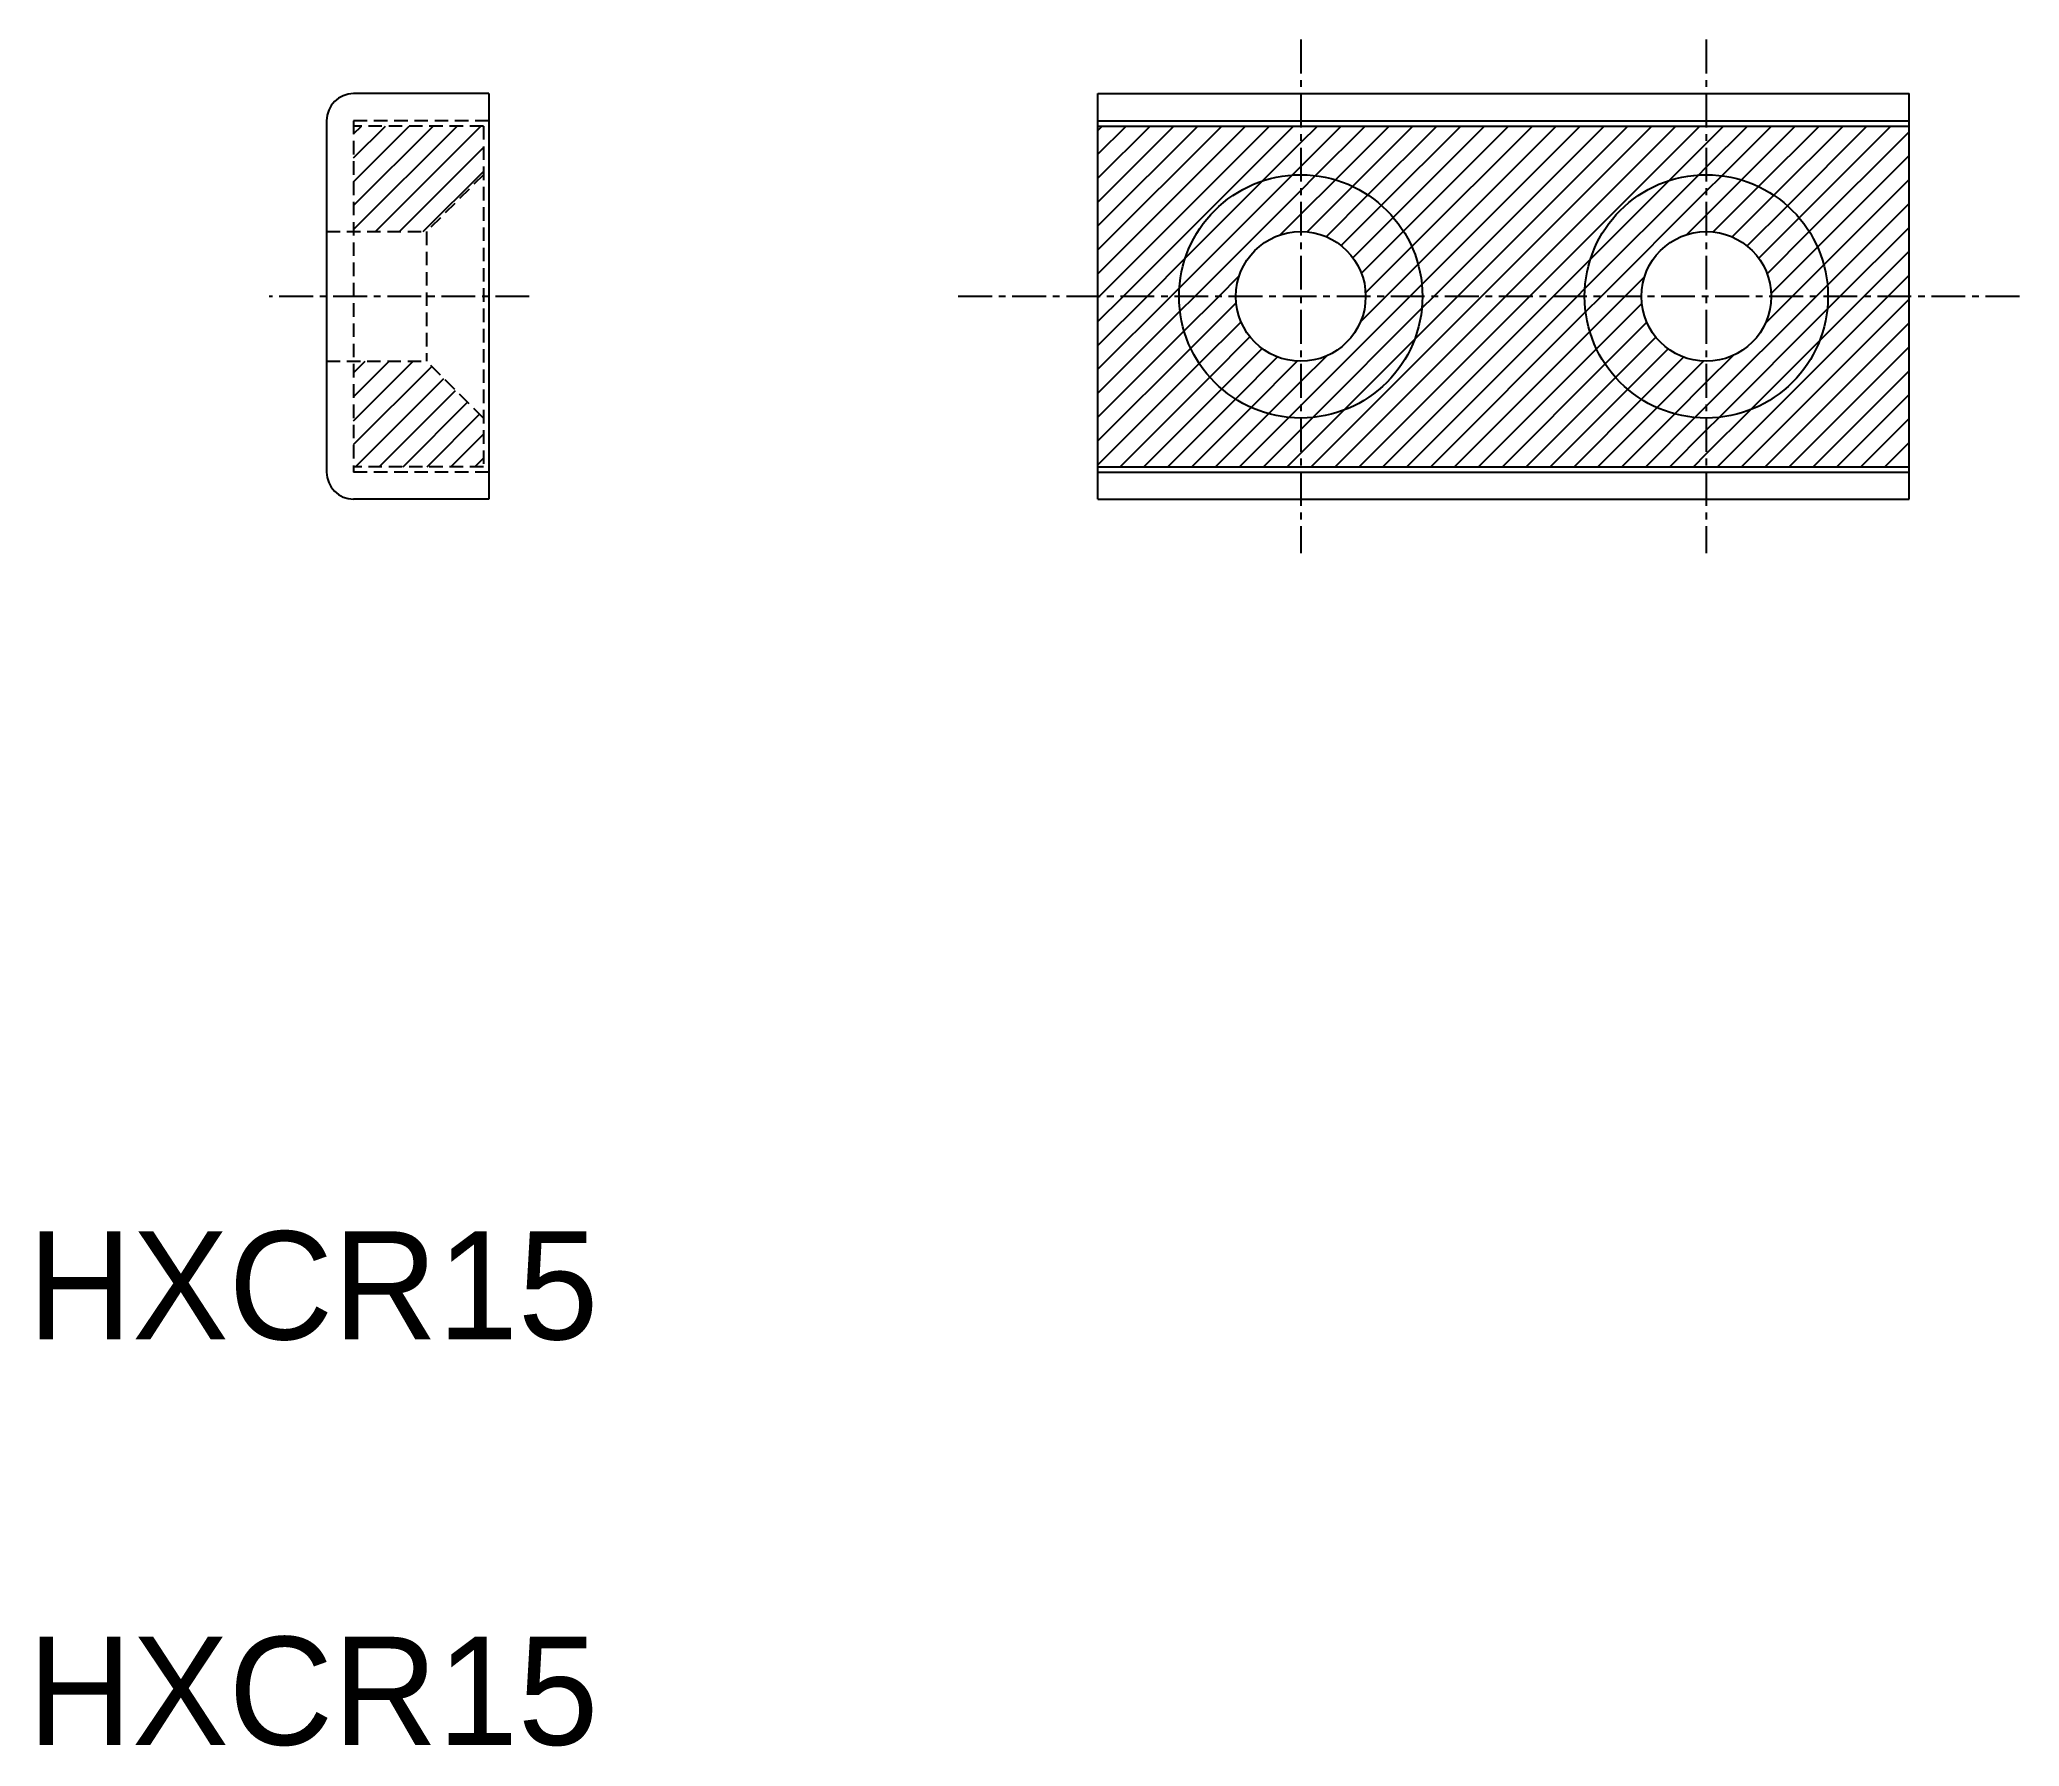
# Model space of a CAD drawing. Extents: x 211.9 to 285.1, y 118.7 to 181.9.
import ezdxf

# ---------------------------------------------------------------- set-up
doc = ezdxf.new("R2010")
doc.units = 0
doc.linetypes.add('CENTER', pattern=[2, 1.25, -0.25, 0.25, -0.25])
doc.linetypes.add('DASHED', pattern=[0.75, 0.5, -0.25])
doc.layers.get('0').update_dxf_attribs({"linetype": 'CONTINUOUS'})
doc.layers.add('CENTER', color=1, linetype='CENTER')

# ---------------------------------------------------------------- blocks, each defined once
blk = doc.blocks.new('*X14')
at = {"color": 0, "linetype": 'CONTINUOUS'}
for p, q in [((251.004, 173.222), (256.465, 178.683)), ((251.004, 174.106), (255.581, 178.683)), ((251.004, 174.99), (254.697, 178.683)), ((251.004, 175.874), (253.814, 178.683)), ((251.004, 176.758), (252.93, 178.683)), ((251.004, 177.642), (252.046, 178.683)), ((251.004, 178.526), (251.162, 178.683)), ((251.049, 172.383), (257.349, 178.683)), ((251.933, 172.383), (258.233, 178.683)), ((258.504, 177.187), (260.001, 178.683)), ((258.504, 178.071), (259.117, 178.683)), ((259.051, 176.85), (260.885, 178.683)), ((259.783, 176.698), (261.768, 178.683)), ((260.423, 176.454), (262.652, 178.683)), ((260.988, 176.136), (263.536, 178.683)), ((261.488, 175.752), (264.42, 178.683)), ((261.926, 175.306), (265.304, 178.683)), ((262.302, 174.797), (266.188, 178.683)), ((262.611, 174.223), (267.072, 178.683)), ((262.844, 173.572), (267.956, 178.683)), ((262.982, 172.826), (268.84, 178.683)), ((263.423, 172.383), (269.723, 178.683)), ((264.307, 172.383), (270.607, 178.683)), ((265.191, 172.383), (271.491, 178.683)), ((266.075, 172.383), (272.375, 178.683)), ((266.959, 172.383), (273.259, 178.683)), ((273.504, 177.161), (275.027, 178.683)), ((273.504, 178.045), (274.143, 178.683)), ((274.074, 176.847), (275.911, 178.683)), ((274.803, 176.692), (276.795, 178.683)), ((275.44, 176.446), (277.678, 178.683)), ((276.004, 176.125), (278.562, 178.683)), ((276.502, 175.739), (279.446, 178.683)), ((276.938, 175.292), (280.33, 178.683)), ((257.088, 176.655), (258.504, 178.071)), ((272.127, 176.668), (273.504, 178.045)), ((277.312, 174.781), (281.004, 178.474)), ((277.619, 174.205), (281.004, 177.59)), ((254.015, 172.698), (258.19, 176.872)), ((254.233, 173.799), (257.088, 176.655)), ((258.19, 176.872), (258.504, 177.187)), ((258.504, 176.303), (259.051, 176.85)), ((258.504, 175.419), (259.783, 176.698)), ((269.013, 172.67), (273.218, 176.874)), ((269.22, 173.761), (272.127, 176.668)), ((273.218, 176.874), (273.504, 177.161)), ((273.504, 176.277), (274.074, 176.847)), ((273.504, 175.393), (274.803, 176.692)), ((277.85, 173.552), (281.004, 176.706)), ((254.585, 172.383), (258.504, 176.303)), ((258.741, 174.772), (260.423, 176.454)), ((259.444, 174.592), (260.988, 176.136)), ((259.998, 174.262), (261.488, 175.752)), ((269.611, 172.383), (273.504, 176.277)), ((273.764, 174.769), (275.44, 176.446)), ((274.463, 174.584), (276.004, 176.125)), ((277.985, 172.802), (281.004, 175.822)), ((257.745, 174.66), (258.504, 175.419)), ((260.433, 173.812), (261.926, 175.306)), ((272.784, 174.673), (273.504, 175.393)), ((275.013, 174.25), (276.502, 175.739)), ((275.444, 173.797), (276.938, 175.292)), ((260.746, 173.241), (262.302, 174.797)), ((275.753, 173.222), (277.312, 174.781)), ((278.449, 172.383), (281.004, 174.938)), ((252.817, 172.383), (254.233, 173.799)), ((260.901, 172.512), (262.611, 174.223)), ((261.656, 172.383), (262.844, 173.572)), ((267.843, 172.383), (269.22, 173.761)), ((275.902, 172.487), (277.619, 174.205)), ((279.333, 172.383), (281.004, 174.054)), ((255.468, 172.383), (256.227, 173.142)), ((262.54, 172.383), (262.982, 172.826)), ((270.495, 172.383), (271.215, 173.104)), ((276.682, 172.383), (277.85, 173.552)), ((280.217, 172.383), (281.004, 173.17)), ((251.004, 169.687), (253.701, 172.383)), ((251.004, 170.571), (252.817, 172.383)), ((251.004, 171.455), (251.933, 172.383)), ((251.004, 172.338), (251.049, 172.383)), ((253.701, 172.383), (254.015, 172.698)), ((254.037, 171.836), (254.585, 172.383)), ((254.19, 171.105), (255.468, 172.383)), ((254.434, 170.465), (256.116, 172.147)), ((258.504, 168.348), (262.54, 172.383)), ((258.891, 166.083), (265.191, 172.383)), ((259.775, 166.083), (266.075, 172.383)), ((260.659, 166.083), (266.959, 172.383)), ((260.71, 171.438), (261.656, 172.383)), ((261.543, 166.083), (267.843, 172.383)), ((262.427, 166.083), (268.727, 172.383)), ((262.712, 170.788), (264.307, 172.383)), ((262.982, 171.942), (263.423, 172.383)), ((268.727, 172.383), (269.013, 172.67)), ((269.04, 171.813), (269.611, 172.383)), ((269.196, 171.085), (270.495, 172.383)), ((269.442, 170.447), (271.118, 172.123)), ((273.504, 168.322), (277.566, 172.383)), ((273.917, 166.083), (280.217, 172.383)), ((274.801, 166.083), (281.004, 172.286)), ((275.689, 171.391), (276.682, 172.383)), ((277.566, 172.383), (277.985, 172.802)), ((277.695, 170.745), (279.333, 172.383)), ((277.979, 171.913), (278.449, 172.383)), ((251.004, 168.803), (254.037, 171.836)), ((254.752, 169.899), (256.296, 171.443)), ((258.945, 167.905), (262.982, 171.942)), ((263.311, 166.083), (269.04, 171.813)), ((269.762, 169.884), (271.304, 171.425)), ((273.974, 167.908), (277.979, 171.913)), ((275.685, 166.083), (281.004, 171.403)), ((251.004, 167.919), (254.19, 171.105)), ((255.136, 169.399), (256.626, 170.889)), ((260.1, 168.176), (262.712, 170.788)), ((264.195, 166.083), (269.196, 171.085)), ((270.148, 169.385), (271.638, 170.875)), ((275.142, 168.192), (277.695, 170.745)), ((251.004, 167.035), (254.434, 170.465)), ((251.004, 166.151), (254.752, 169.899)), ((255.582, 168.961), (257.076, 170.455)), ((256.09, 168.586), (257.646, 170.142)), ((256.665, 168.276), (258.375, 169.987)), ((258.504, 169.232), (259.45, 170.178)), ((265.078, 166.083), (269.442, 170.447)), ((270.596, 168.949), (272.091, 170.444)), ((271.106, 168.576), (272.665, 170.135)), ((271.683, 168.268), (273.4, 169.986)), ((273.504, 169.206), (274.496, 170.198)), ((276.569, 166.083), (281.004, 170.519)), ((251.82, 166.083), (255.136, 169.399)), ((257.315, 168.043), (258.504, 169.232)), ((265.962, 166.083), (269.762, 169.884)), ((266.846, 166.083), (270.148, 169.385)), ((272.336, 168.038), (273.504, 169.206)), ((277.453, 166.083), (281.004, 169.635)), ((252.704, 166.083), (255.582, 168.961)), ((253.588, 166.083), (256.09, 168.586)), ((267.73, 166.083), (270.596, 168.949)), ((268.614, 166.083), (271.106, 168.576)), ((278.337, 166.083), (281.004, 168.751)), ((254.472, 166.083), (256.665, 168.276)), ((255.356, 166.083), (257.315, 168.043)), ((256.24, 166.083), (258.061, 167.905)), ((258.061, 167.905), (258.504, 168.348)), ((258.504, 166.58), (260.1, 168.176)), ((258.504, 167.464), (258.945, 167.905)), ((269.498, 166.083), (271.683, 168.268)), ((270.382, 166.083), (272.336, 168.038)), ((271.266, 166.083), (273.085, 167.903)), ((273.085, 167.903), (273.504, 168.322)), ((273.504, 166.554), (275.142, 168.192)), ((273.504, 167.438), (273.974, 167.908)), ((279.221, 166.083), (281.004, 167.867)), ((257.123, 166.083), (258.504, 167.464)), ((272.149, 166.083), (273.504, 167.438)), ((280.104, 166.083), (281.004, 166.983)), ((258.007, 166.083), (258.504, 166.58)), ((273.033, 166.083), (273.504, 166.554)), ((280.988, 166.083), (281.004, 166.099))]:
    blk.add_line(p, q, dxfattribs=at)
blk = doc.blocks.new('*X15')
at = {"color": 0, "linetype": 'CONTINUOUS'}
for p, q in [((223.47, 174.856), (227.297, 178.683)), ((223.47, 175.74), (226.413, 178.683)), ((223.47, 176.624), (225.529, 178.683)), ((223.47, 177.508), (224.645, 178.683)), ((223.47, 178.392), (223.761, 178.683)), ((224.281, 174.783), (228.181, 178.683)), ((225.165, 174.783), (228.27, 177.888)), ((226.049, 174.783), (228.27, 177.004)), ((223.47, 167.785), (225.668, 169.983)), ((223.47, 168.669), (224.784, 169.983)), ((223.47, 169.553), (223.9, 169.983)), ((223.47, 166.901), (226.361, 169.792)), ((223.536, 166.083), (226.803, 169.35)), ((224.42, 166.083), (227.245, 168.908)), ((225.304, 166.083), (227.687, 168.466)), ((226.188, 166.083), (228.129, 168.024)), ((227.071, 166.083), (228.27, 167.282)), ((227.955, 166.083), (228.27, 166.398))]:
    blk.add_line(p, q, dxfattribs=at)

msp = doc.modelspace()

# ---------------------------------------------------------------- linework, layer by layer
at = {"color": 7, "linetype": 'CONTINUOUS'}
for p, q in [((228.47, 179.883), (223.47, 179.883)), ((228.47, 179.883), (228.47, 164.883)), ((251.004, 164.883), (251.004, 179.883)), ((251.004, 179.883), (281.004, 179.883)), ((281.004, 164.883), (281.004, 179.883)), ((222.47, 178.883), (222.47, 165.883)), ((251.004, 178.883), (281.004, 178.883)), ((251.004, 178.683), (281.004, 178.683)), ((251.004, 166.083), (281.004, 166.083)), ((251.004, 165.883), (281.004, 165.883)), ((228.47, 164.883), (223.47, 164.883)), ((251.004, 164.883), (281.004, 164.883))]:
    msp.add_line(p, q, dxfattribs=at)
at = {"color": 3, "linetype": 'DASHED'}
for p, q in [((223.47, 178.883), (223.47, 165.883)), ((228.47, 178.883), (223.47, 178.883)), ((228.27, 178.683), (223.47, 178.683)), ((228.27, 178.683), (228.27, 166.083)), ((228.27, 176.883), (226.17, 174.783)), ((222.47, 174.783), (226.17, 174.783)), ((226.17, 174.783), (226.17, 169.983)), ((222.47, 169.983), (226.17, 169.983)), ((228.27, 167.883), (226.17, 169.983)), ((228.27, 166.083), (223.47, 166.083)), ((228.47, 165.883), (223.47, 165.883))]:
    msp.add_line(p, q, dxfattribs=at)
at = {"color": 7, "linetype": 'CONTINUOUS'}
for centre, radius in [((258.504, 172.383), 4.5), ((273.504, 172.383), 4.5), ((258.504, 172.383), 2.4), ((273.504, 172.383), 2.4)]:
    msp.add_circle(centre, radius, dxfattribs=at)
for centre, start, end in [((223.47, 178.883), 90, 180), ((223.47, 165.883), 180, 270)]:
    msp.add_arc(centre, 1, start, end, dxfattribs=at)
at = {"layer": 'CENTER', "color": 1, "linetype": 'CENTER'}
for p, q in [((258.504, 181.883), (258.504, 162.883)), ((273.504, 181.883), (273.504, 162.883)), ((229.97, 172.383), (220.346, 172.383)), ((285.085, 172.383), (245.805, 172.383))]:
    msp.add_line(p, q, dxfattribs=at)

# ---------------------------------------------------------------- block references
at = {"color": 3, "linetype": 'CONTINUOUS'}
for name in ['*X15', '*X14']:
    msp.add_blockref(name, (0, 0), dxfattribs=at)

# ---------------------------------------------------------------- texts
at = {"color": 7, "linetype": 'CONTINUOUS'}
for p in [(211.417, 133.798), (211.417, 118.798)]:
    msp.add_text('HXCR15', height=4, dxfattribs=at).set_placement(p)

doc.saveas('drawing.dxf')
